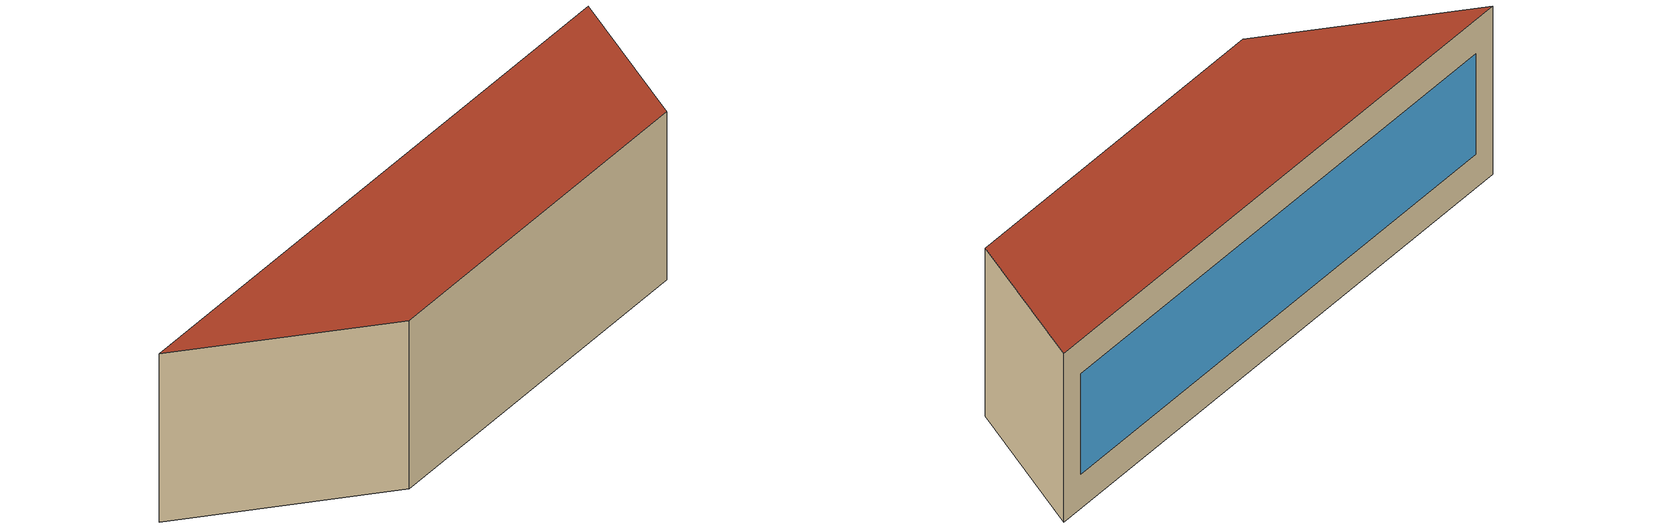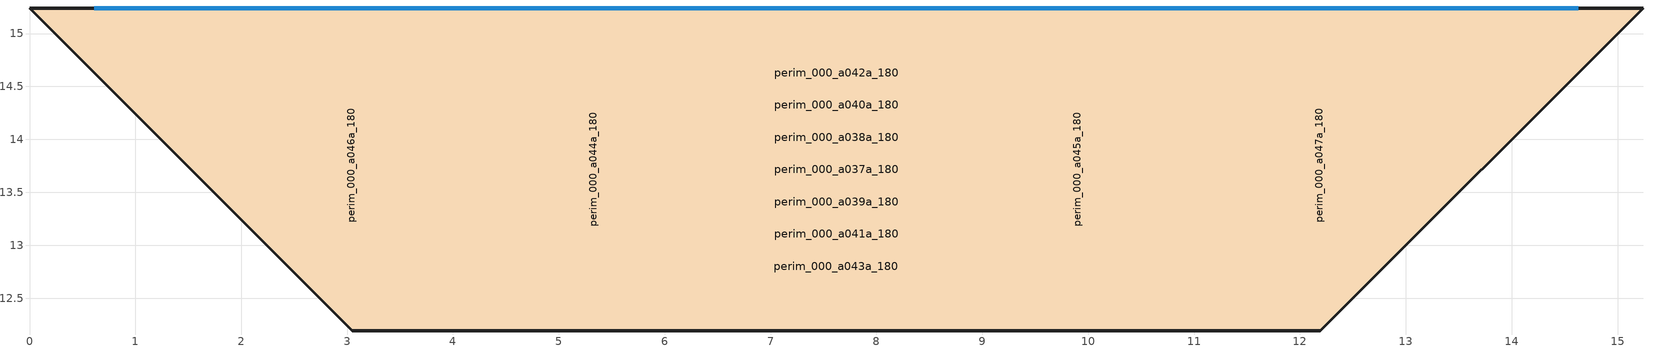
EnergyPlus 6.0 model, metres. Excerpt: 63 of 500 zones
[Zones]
perim_000_a037a_180
 floor ground (Exterior Floor): 15.24,15.24 12.19,12.19 3.05,12.19 0,15.24 z0
 wall outside (Exterior Wall): 3.05,12.19 12.19,12.19 15.24,15.24 0,15.24 3.05,12.19 z0:3.05
 window (Exterior Window): 14.63,15.24 0.61,15.24 z0.61:2.44
 roof outside (Exterior Roof): 12.19,12.19 15.24,15.24 0,15.24 3.05,12.19 z3.05
perim_000_a038a_180
 floor ground (Exterior Floor): 15.24,15.24 12.19,12.19 3.05,12.19 0,15.24 z0
 wall outside (Exterior Wall): 3.05,12.19 12.19,12.19 15.24,15.24 0,15.24 3.05,12.19 z0:3.05
 window (Exterior Window): 14.63,15.24 0.61,15.24 z0.61:2.44
 roof outside (Exterior Roof): 12.19,12.19 15.24,15.24 0,15.24 3.05,12.19 z3.05
perim_000_a039a_180
 floor ground (Exterior Floor): 15.24,15.24 12.19,12.19 3.05,12.19 0,15.24 z0
 wall outside (Exterior Wall): 3.05,12.19 12.19,12.19 15.24,15.24 0,15.24 3.05,12.19 z0:3.05
 window (Exterior Window): 14.63,15.24 0.61,15.24 z0.61:2.44
 roof outside (Exterior Roof): 12.19,12.19 15.24,15.24 0,15.24 3.05,12.19 z3.05
perim_000_a040a_180
 floor ground (Exterior Floor): 15.24,15.24 12.19,12.19 3.05,12.19 0,15.24 z0
 wall outside (Exterior Wall): 3.05,12.19 12.19,12.19 15.24,15.24 0,15.24 3.05,12.19 z0:3.05
 window (Exterior Window): 14.63,15.24 0.61,15.24 z0.61:2.44
 roof outside (Exterior Roof): 12.19,12.19 15.24,15.24 0,15.24 3.05,12.19 z3.05
perim_000_a041a_180
 floor ground (Exterior Floor): 15.24,15.24 12.19,12.19 3.05,12.19 0,15.24 z0
 wall outside (Exterior Wall): 3.05,12.19 12.19,12.19 15.24,15.24 0,15.24 3.05,12.19 z0:3.05
 window (Exterior Window): 14.63,15.24 0.61,15.24 z0.61:2.44
 roof outside (Exterior Roof): 12.19,12.19 15.24,15.24 0,15.24 3.05,12.19 z3.05
perim_000_a042a_180
 floor ground (Exterior Floor): 15.24,15.24 12.19,12.19 3.05,12.19 0,15.24 z0
 wall outside (Exterior Wall): 3.05,12.19 12.19,12.19 15.24,15.24 0,15.24 3.05,12.19 z0:3.05
 window (Exterior Window): 14.63,15.24 0.61,15.24 z0.61:2.44
 roof outside (Exterior Roof): 12.19,12.19 15.24,15.24 0,15.24 3.05,12.19 z3.05
perim_000_a043a_180
 floor ground (Exterior Floor): 15.24,15.24 12.19,12.19 3.05,12.19 0,15.24 z0
 wall outside (Exterior Wall): 3.05,12.19 12.19,12.19 15.24,15.24 0,15.24 3.05,12.19 z0:3.05
 window (Exterior Window): 14.63,15.24 0.61,15.24 z0.61:2.44
 roof outside (Exterior Roof): 12.19,12.19 15.24,15.24 0,15.24 3.05,12.19 z3.05
perim_000_a044a_180
 floor ground (Exterior Floor): 15.24,15.24 12.19,12.19 3.05,12.19 0,15.24 z0
 wall outside (Exterior Wall): 3.05,12.19 12.19,12.19 15.24,15.24 0,15.24 3.05,12.19 z0:3.05
 window (Exterior Window): 14.63,15.24 0.61,15.24 z0.61:2.44
 roof outside (Exterior Roof): 12.19,12.19 15.24,15.24 0,15.24 3.05,12.19 z3.05
perim_000_a045a_180
 floor ground (Exterior Floor): 15.24,15.24 12.19,12.19 3.05,12.19 0,15.24 z0
 wall outside (Exterior Wall): 3.05,12.19 12.19,12.19 15.24,15.24 0,15.24 3.05,12.19 z0:3.05
 window (Exterior Window): 14.63,15.24 0.61,15.24 z0.61:2.44
 roof outside (Exterior Roof): 12.19,12.19 15.24,15.24 0,15.24 3.05,12.19 z3.05
perim_000_a046a_180
 floor ground (Exterior Floor): 15.24,15.24 12.19,12.19 3.05,12.19 0,15.24 z0
 wall outside (Exterior Wall): 3.05,12.19 12.19,12.19 15.24,15.24 0,15.24 3.05,12.19 z0:3.05
 window (Exterior Window): 14.63,15.24 0.61,15.24 z0.61:2.44
 roof outside (Exterior Roof): 12.19,12.19 15.24,15.24 0,15.24 3.05,12.19 z3.05
perim_000_a047a_180
 floor ground (Exterior Floor): 15.24,15.24 12.19,12.19 3.05,12.19 0,15.24 z0
 wall outside (Exterior Wall): 3.05,12.19 12.19,12.19 15.24,15.24 0,15.24 3.05,12.19 z0:3.05
 window (Exterior Window): 14.63,15.24 0.61,15.24 z0.61:2.44
 roof outside (Exterior Roof): 12.19,12.19 15.24,15.24 0,15.24 3.05,12.19 z3.05
perim_000_a048a_180
 floor ground (Exterior Floor): 15.24,15.24 12.19,12.19 3.05,12.19 0,15.24 z0
 wall outside (Exterior Wall): 3.05,12.19 12.19,12.19 15.24,15.24 0,15.24 3.05,12.19 z0:3.05
 window (Exterior Window): 14.63,15.24 0.61,15.24 z0.61:2.44
 roof outside (Exterior Roof): 12.19,12.19 15.24,15.24 0,15.24 3.05,12.19 z3.05
perim_000_a049a_180
 floor ground (Exterior Floor): 15.24,15.24 12.19,12.19 3.05,12.19 0,15.24 z0
 wall outside (Exterior Wall): 3.05,12.19 12.19,12.19 15.24,15.24 0,15.24 3.05,12.19 z0:3.05
 window (Exterior Window): 14.63,15.24 0.61,15.24 z0.61:2.44
 roof outside (Exterior Roof): 12.19,12.19 15.24,15.24 0,15.24 3.05,12.19 z3.05
perim_000_a050a_180
 floor ground (Exterior Floor): 15.24,15.24 12.19,12.19 3.05,12.19 0,15.24 z0
 wall outside (Exterior Wall): 3.05,12.19 12.19,12.19 15.24,15.24 0,15.24 3.05,12.19 z0:3.05
 window (Exterior Window): 14.63,15.24 0.61,15.24 z0.61:2.44
 roof outside (Exterior Roof): 12.19,12.19 15.24,15.24 0,15.24 3.05,12.19 z3.05
perim_000_a051a_180
 floor ground (Exterior Floor): 15.24,15.24 12.19,12.19 3.05,12.19 0,15.24 z0
 wall outside (Exterior Wall): 3.05,12.19 12.19,12.19 15.24,15.24 0,15.24 3.05,12.19 z0:3.05
 window (Exterior Window): 14.63,15.24 0.61,15.24 z0.61:2.44
 roof outside (Exterior Roof): 12.19,12.19 15.24,15.24 0,15.24 3.05,12.19 z3.05
perim_000_a052a_180
 floor ground (Exterior Floor): 15.24,15.24 12.19,12.19 3.05,12.19 0,15.24 z0
 wall outside (Exterior Wall): 3.05,12.19 12.19,12.19 15.24,15.24 0,15.24 3.05,12.19 z0:3.05
 window (Exterior Window): 14.63,15.24 0.61,15.24 z0.61:2.44
 roof outside (Exterior Roof): 12.19,12.19 15.24,15.24 0,15.24 3.05,12.19 z3.05
perim_000_a053a_180
 floor ground (Exterior Floor): 15.24,15.24 12.19,12.19 3.05,12.19 0,15.24 z0
 wall outside (Exterior Wall): 3.05,12.19 12.19,12.19 15.24,15.24 0,15.24 3.05,12.19 z0:3.05
 window (Exterior Window): 14.63,15.24 0.61,15.24 z0.61:2.44
 roof outside (Exterior Roof): 12.19,12.19 15.24,15.24 0,15.24 3.05,12.19 z3.05
perim_000_a054a_180
 floor ground (Exterior Floor): 15.24,15.24 12.19,12.19 3.05,12.19 0,15.24 z0
 wall outside (Exterior Wall): 3.05,12.19 12.19,12.19 15.24,15.24 0,15.24 3.05,12.19 z0:3.05
 window (Exterior Window): 14.63,15.24 0.61,15.24 z0.61:2.44
 roof outside (Exterior Roof): 12.19,12.19 15.24,15.24 0,15.24 3.05,12.19 z3.05
perim_000_a055a_180
 floor ground (Exterior Floor): 15.24,15.24 12.19,12.19 3.05,12.19 0,15.24 z0
 wall outside (Exterior Wall): 3.05,12.19 12.19,12.19 15.24,15.24 0,15.24 3.05,12.19 z0:3.05
 window (Exterior Window): 14.63,15.24 0.61,15.24 z0.61:2.44
 roof outside (Exterior Roof): 12.19,12.19 15.24,15.24 0,15.24 3.05,12.19 z3.05
perim_000_a056a_180
 floor ground (Exterior Floor): 15.24,15.24 12.19,12.19 3.05,12.19 0,15.24 z0
 wall outside (Exterior Wall): 3.05,12.19 12.19,12.19 15.24,15.24 0,15.24 3.05,12.19 z0:3.05
 window (Exterior Window): 14.63,15.24 0.61,15.24 z0.61:2.44
 roof outside (Exterior Roof): 12.19,12.19 15.24,15.24 0,15.24 3.05,12.19 z3.05
perim_000_a057a_180
 floor ground (Exterior Floor): 15.24,15.24 12.19,12.19 3.05,12.19 0,15.24 z0
 wall outside (Exterior Wall): 3.05,12.19 12.19,12.19 15.24,15.24 0,15.24 3.05,12.19 z0:3.05
 window (Exterior Window): 14.63,15.24 0.61,15.24 z0.61:2.44
 roof outside (Exterior Roof): 12.19,12.19 15.24,15.24 0,15.24 3.05,12.19 z3.05
perim_000_a058a_180
 floor ground (Exterior Floor): 15.24,15.24 12.19,12.19 3.05,12.19 0,15.24 z0
 wall outside (Exterior Wall): 3.05,12.19 12.19,12.19 15.24,15.24 0,15.24 3.05,12.19 z0:3.05
 window (Exterior Window): 14.63,15.24 0.61,15.24 z0.61:2.44
 roof outside (Exterior Roof): 12.19,12.19 15.24,15.24 0,15.24 3.05,12.19 z3.05
perim_000_a059a_180
 floor ground (Exterior Floor): 15.24,15.24 12.19,12.19 3.05,12.19 0,15.24 z0
 wall outside (Exterior Wall): 3.05,12.19 12.19,12.19 15.24,15.24 0,15.24 3.05,12.19 z0:3.05
 window (Exterior Window): 14.63,15.24 0.61,15.24 z0.61:2.44
 roof outside (Exterior Roof): 12.19,12.19 15.24,15.24 0,15.24 3.05,12.19 z3.05
perim_000_a060a_180
 floor ground (Exterior Floor): 15.24,15.24 12.19,12.19 3.05,12.19 0,15.24 z0
 wall outside (Exterior Wall): 3.05,12.19 12.19,12.19 15.24,15.24 0,15.24 3.05,12.19 z0:3.05
 window (Exterior Window): 14.63,15.24 0.61,15.24 z0.61:2.44
 roof outside (Exterior Roof): 12.19,12.19 15.24,15.24 0,15.24 3.05,12.19 z3.05
perim_000_a061a_180
 floor ground (Exterior Floor): 15.24,15.24 12.19,12.19 3.05,12.19 0,15.24 z0
 wall outside (Exterior Wall): 3.05,12.19 12.19,12.19 15.24,15.24 0,15.24 3.05,12.19 z0:3.05
 window (Exterior Window): 14.63,15.24 0.61,15.24 z0.61:2.44
 roof outside (Exterior Roof): 12.19,12.19 15.24,15.24 0,15.24 3.05,12.19 z3.05
perim_000_a062a_180
 floor ground (Exterior Floor): 15.24,15.24 12.19,12.19 3.05,12.19 0,15.24 z0
 wall outside (Exterior Wall): 3.05,12.19 12.19,12.19 15.24,15.24 0,15.24 3.05,12.19 z0:3.05
 window (Exterior Window): 14.63,15.24 0.61,15.24 z0.61:2.44
 roof outside (Exterior Roof): 12.19,12.19 15.24,15.24 0,15.24 3.05,12.19 z3.05
perim_000_a063a_180
 floor ground (Exterior Floor): 15.24,15.24 12.19,12.19 3.05,12.19 0,15.24 z0
 wall outside (Exterior Wall): 3.05,12.19 12.19,12.19 15.24,15.24 0,15.24 3.05,12.19 z0:3.05
 window (Exterior Window): 14.63,15.24 0.61,15.24 z0.61:2.44
 roof outside (Exterior Roof): 12.19,12.19 15.24,15.24 0,15.24 3.05,12.19 z3.05
perim_000_a064a_180
 floor ground (Exterior Floor): 15.24,15.24 12.19,12.19 3.05,12.19 0,15.24 z0
 wall outside (Exterior Wall): 3.05,12.19 12.19,12.19 15.24,15.24 0,15.24 3.05,12.19 z0:3.05
 window (Exterior Window): 14.63,15.24 0.61,15.24 z0.61:2.44
 roof outside (Exterior Roof): 12.19,12.19 15.24,15.24 0,15.24 3.05,12.19 z3.05
perim_000_a065a_180
 floor ground (Exterior Floor): 15.24,15.24 12.19,12.19 3.05,12.19 0,15.24 z0
 wall outside (Exterior Wall): 3.05,12.19 12.19,12.19 15.24,15.24 0,15.24 3.05,12.19 z0:3.05
 window (Exterior Window): 14.63,15.24 0.61,15.24 z0.61:2.44
 roof outside (Exterior Roof): 12.19,12.19 15.24,15.24 0,15.24 3.05,12.19 z3.05
perim_000_a066a_180
 floor ground (Exterior Floor): 15.24,15.24 12.19,12.19 3.05,12.19 0,15.24 z0
 wall outside (Exterior Wall): 3.05,12.19 12.19,12.19 15.24,15.24 0,15.24 3.05,12.19 z0:3.05
 window (Exterior Window): 14.63,15.24 0.61,15.24 z0.61:2.44
 roof outside (Exterior Roof): 12.19,12.19 15.24,15.24 0,15.24 3.05,12.19 z3.05
perim_000_a067a_180
 floor ground (Exterior Floor): 15.24,15.24 12.19,12.19 3.05,12.19 0,15.24 z0
 wall outside (Exterior Wall): 3.05,12.19 12.19,12.19 15.24,15.24 0,15.24 3.05,12.19 z0:3.05
 window (Exterior Window): 14.63,15.24 0.61,15.24 z0.61:2.44
 roof outside (Exterior Roof): 12.19,12.19 15.24,15.24 0,15.24 3.05,12.19 z3.05
perim_000_a068a_180
 floor ground (Exterior Floor): 15.24,15.24 12.19,12.19 3.05,12.19 0,15.24 z0
 wall outside (Exterior Wall): 3.05,12.19 12.19,12.19 15.24,15.24 0,15.24 3.05,12.19 z0:3.05
 window (Exterior Window): 14.63,15.24 0.61,15.24 z0.61:2.44
 roof outside (Exterior Roof): 12.19,12.19 15.24,15.24 0,15.24 3.05,12.19 z3.05
perim_000_a069a_180
 floor ground (Exterior Floor): 15.24,15.24 12.19,12.19 3.05,12.19 0,15.24 z0
 wall outside (Exterior Wall): 3.05,12.19 12.19,12.19 15.24,15.24 0,15.24 3.05,12.19 z0:3.05
 window (Exterior Window): 14.63,15.24 0.61,15.24 z0.61:2.44
 roof outside (Exterior Roof): 12.19,12.19 15.24,15.24 0,15.24 3.05,12.19 z3.05
perim_000_a070a_180
 floor ground (Exterior Floor): 15.24,15.24 12.19,12.19 3.05,12.19 0,15.24 z0
 wall outside (Exterior Wall): 3.05,12.19 12.19,12.19 15.24,15.24 0,15.24 3.05,12.19 z0:3.05
 window (Exterior Window): 14.63,15.24 0.61,15.24 z0.61:2.44
 roof outside (Exterior Roof): 12.19,12.19 15.24,15.24 0,15.24 3.05,12.19 z3.05
perim_000_a071a_180
 floor ground (Exterior Floor): 15.24,15.24 12.19,12.19 3.05,12.19 0,15.24 z0
 wall outside (Exterior Wall): 3.05,12.19 12.19,12.19 15.24,15.24 0,15.24 3.05,12.19 z0:3.05
 window (Exterior Window): 14.63,15.24 0.61,15.24 z0.61:2.44
 roof outside (Exterior Roof): 12.19,12.19 15.24,15.24 0,15.24 3.05,12.19 z3.05
perim_000_a072a_180
 floor ground (Exterior Floor): 15.24,15.24 12.19,12.19 3.05,12.19 0,15.24 z0
 wall outside (Exterior Wall): 3.05,12.19 12.19,12.19 15.24,15.24 0,15.24 3.05,12.19 z0:3.05
 window (Exterior Window): 14.63,15.24 0.61,15.24 z0.61:2.44
 roof outside (Exterior Roof): 12.19,12.19 15.24,15.24 0,15.24 3.05,12.19 z3.05
perim_000_a073a_180
 floor ground (Exterior Floor): 15.24,15.24 12.19,12.19 3.05,12.19 0,15.24 z0
 wall outside (Exterior Wall): 3.05,12.19 12.19,12.19 15.24,15.24 0,15.24 3.05,12.19 z0:3.05
 window (Exterior Window): 14.63,15.24 0.61,15.24 z0.61:2.44
 roof outside (Exterior Roof): 12.19,12.19 15.24,15.24 0,15.24 3.05,12.19 z3.05
perim_000_a074a_180
 floor ground (Exterior Floor): 15.24,15.24 12.19,12.19 3.05,12.19 0,15.24 z0
 wall outside (Exterior Wall): 3.05,12.19 12.19,12.19 15.24,15.24 0,15.24 3.05,12.19 z0:3.05
 window (Exterior Window): 14.63,15.24 0.61,15.24 z0.61:2.44
 roof outside (Exterior Roof): 12.19,12.19 15.24,15.24 0,15.24 3.05,12.19 z3.05
perim_000_a075a_180
 floor ground (Exterior Floor): 15.24,15.24 12.19,12.19 3.05,12.19 0,15.24 z0
 wall outside (Exterior Wall): 3.05,12.19 12.19,12.19 15.24,15.24 0,15.24 3.05,12.19 z0:3.05
 window (Exterior Window): 14.63,15.24 0.61,15.24 z0.61:2.44
 roof outside (Exterior Roof): 12.19,12.19 15.24,15.24 0,15.24 3.05,12.19 z3.05
perim_000_a076a_180
 floor ground (Exterior Floor): 15.24,15.24 12.19,12.19 3.05,12.19 0,15.24 z0
 wall outside (Exterior Wall): 3.05,12.19 12.19,12.19 15.24,15.24 0,15.24 3.05,12.19 z0:3.05
 window (Exterior Window): 14.63,15.24 0.61,15.24 z0.61:2.44
 roof outside (Exterior Roof): 12.19,12.19 15.24,15.24 0,15.24 3.05,12.19 z3.05
perim_000_a077a_180
 floor ground (Exterior Floor): 15.24,15.24 12.19,12.19 3.05,12.19 0,15.24 z0
 wall outside (Exterior Wall): 3.05,12.19 12.19,12.19 15.24,15.24 0,15.24 3.05,12.19 z0:3.05
 window (Exterior Window): 14.63,15.24 0.61,15.24 z0.61:2.44
 roof outside (Exterior Roof): 12.19,12.19 15.24,15.24 0,15.24 3.05,12.19 z3.05
perim_000_a078a_180
 floor ground (Exterior Floor): 15.24,15.24 12.19,12.19 3.05,12.19 0,15.24 z0
 wall outside (Exterior Wall): 3.05,12.19 12.19,12.19 15.24,15.24 0,15.24 3.05,12.19 z0:3.05
 window (Exterior Window): 14.63,15.24 0.61,15.24 z0.61:2.44
 roof outside (Exterior Roof): 12.19,12.19 15.24,15.24 0,15.24 3.05,12.19 z3.05
perim_000_a079a_180
 floor ground (Exterior Floor): 15.24,15.24 12.19,12.19 3.05,12.19 0,15.24 z0
 wall outside (Exterior Wall): 3.05,12.19 12.19,12.19 15.24,15.24 0,15.24 3.05,12.19 z0:3.05
 window (Exterior Window): 14.63,15.24 0.61,15.24 z0.61:2.44
 roof outside (Exterior Roof): 12.19,12.19 15.24,15.24 0,15.24 3.05,12.19 z3.05
perim_000_a080a_180
 floor ground (Exterior Floor): 15.24,15.24 12.19,12.19 3.05,12.19 0,15.24 z0
 wall outside (Exterior Wall): 3.05,12.19 12.19,12.19 15.24,15.24 0,15.24 3.05,12.19 z0:3.05
 window (Exterior Window): 14.63,15.24 0.61,15.24 z0.61:2.44
 roof outside (Exterior Roof): 12.19,12.19 15.24,15.24 0,15.24 3.05,12.19 z3.05
perim_000_a081a_180
 floor ground (Exterior Floor): 15.24,15.24 12.19,12.19 3.05,12.19 0,15.24 z0
 wall outside (Exterior Wall): 3.05,12.19 12.19,12.19 15.24,15.24 0,15.24 3.05,12.19 z0:3.05
 window (Exterior Window): 14.63,15.24 0.61,15.24 z0.61:2.44
 roof outside (Exterior Roof): 12.19,12.19 15.24,15.24 0,15.24 3.05,12.19 z3.05
perim_000_a082a_180
 floor ground (Exterior Floor): 15.24,15.24 12.19,12.19 3.05,12.19 0,15.24 z0
 wall outside (Exterior Wall): 3.05,12.19 12.19,12.19 15.24,15.24 0,15.24 3.05,12.19 z0:3.05
 window (Exterior Window): 14.63,15.24 0.61,15.24 z0.61:2.44
 roof outside (Exterior Roof): 12.19,12.19 15.24,15.24 0,15.24 3.05,12.19 z3.05
perim_000_a083a_180
 floor ground (Exterior Floor): 15.24,15.24 12.19,12.19 3.05,12.19 0,15.24 z0
 wall outside (Exterior Wall): 3.05,12.19 12.19,12.19 15.24,15.24 0,15.24 3.05,12.19 z0:3.05
 window (Exterior Window): 14.63,15.24 0.61,15.24 z0.61:2.44
 roof outside (Exterior Roof): 12.19,12.19 15.24,15.24 0,15.24 3.05,12.19 z3.05
perim_000_a084a_180
 floor ground (Exterior Floor): 15.24,15.24 12.19,12.19 3.05,12.19 0,15.24 z0
 wall outside (Exterior Wall): 3.05,12.19 12.19,12.19 15.24,15.24 0,15.24 3.05,12.19 z0:3.05
 window (Exterior Window): 14.63,15.24 0.61,15.24 z0.61:2.44
 roof outside (Exterior Roof): 12.19,12.19 15.24,15.24 0,15.24 3.05,12.19 z3.05
perim_000_a085a_180
 floor ground (Exterior Floor): 15.24,15.24 12.19,12.19 3.05,12.19 0,15.24 z0
 wall outside (Exterior Wall): 3.05,12.19 12.19,12.19 15.24,15.24 0,15.24 3.05,12.19 z0:3.05
 window (Exterior Window): 14.63,15.24 0.61,15.24 z0.61:2.44
 roof outside (Exterior Roof): 12.19,12.19 15.24,15.24 0,15.24 3.05,12.19 z3.05
perim_000_a086a_180
 floor ground (Exterior Floor): 15.24,15.24 12.19,12.19 3.05,12.19 0,15.24 z0
 wall outside (Exterior Wall): 3.05,12.19 12.19,12.19 15.24,15.24 0,15.24 3.05,12.19 z0:3.05
 window (Exterior Window): 14.63,15.24 0.61,15.24 z0.61:2.44
 roof outside (Exterior Roof): 12.19,12.19 15.24,15.24 0,15.24 3.05,12.19 z3.05
perim_000_a087a_180
 floor ground (Exterior Floor): 15.24,15.24 12.19,12.19 3.05,12.19 0,15.24 z0
 wall outside (Exterior Wall): 3.05,12.19 12.19,12.19 15.24,15.24 0,15.24 3.05,12.19 z0:3.05
 window (Exterior Window): 14.63,15.24 0.61,15.24 z0.61:2.44
 roof outside (Exterior Roof): 12.19,12.19 15.24,15.24 0,15.24 3.05,12.19 z3.05
perim_000_a088a_180
 floor ground (Exterior Floor): 15.24,15.24 12.19,12.19 3.05,12.19 0,15.24 z0
 wall outside (Exterior Wall): 3.05,12.19 12.19,12.19 15.24,15.24 0,15.24 3.05,12.19 z0:3.05
 window (Exterior Window): 14.63,15.24 0.61,15.24 z0.61:2.44
 roof outside (Exterior Roof): 12.19,12.19 15.24,15.24 0,15.24 3.05,12.19 z3.05
perim_000_a089a_180
 floor ground (Exterior Floor): 15.24,15.24 12.19,12.19 3.05,12.19 0,15.24 z0
 wall outside (Exterior Wall): 3.05,12.19 12.19,12.19 15.24,15.24 0,15.24 3.05,12.19 z0:3.05
 window (Exterior Window): 14.63,15.24 0.61,15.24 z0.61:2.44
 roof outside (Exterior Roof): 12.19,12.19 15.24,15.24 0,15.24 3.05,12.19 z3.05
perim_000_a090a_180
 floor ground (Exterior Floor): 15.24,15.24 12.19,12.19 3.05,12.19 0,15.24 z0
 wall outside (Exterior Wall): 3.05,12.19 12.19,12.19 15.24,15.24 0,15.24 3.05,12.19 z0:3.05
 window (Exterior Window): 14.63,15.24 0.61,15.24 z0.61:2.44
 roof outside (Exterior Roof): 12.19,12.19 15.24,15.24 0,15.24 3.05,12.19 z3.05
perim_000_a091a_180
 floor ground (Exterior Floor): 15.24,15.24 12.19,12.19 3.05,12.19 0,15.24 z0
 wall outside (Exterior Wall): 3.05,12.19 12.19,12.19 15.24,15.24 0,15.24 3.05,12.19 z0:3.05
 window (Exterior Window): 14.63,15.24 0.61,15.24 z0.61:2.44
 roof outside (Exterior Roof): 12.19,12.19 15.24,15.24 0,15.24 3.05,12.19 z3.05
perim_000_a092a_180
 floor ground (Exterior Floor): 15.24,15.24 12.19,12.19 3.05,12.19 0,15.24 z0
 wall outside (Exterior Wall): 3.05,12.19 12.19,12.19 15.24,15.24 0,15.24 3.05,12.19 z0:3.05
 window (Exterior Window): 14.63,15.24 0.61,15.24 z0.61:2.44
 roof outside (Exterior Roof): 12.19,12.19 15.24,15.24 0,15.24 3.05,12.19 z3.05
perim_000_a093a_180
 floor ground (Exterior Floor): 15.24,15.24 12.19,12.19 3.05,12.19 0,15.24 z0
 wall outside (Exterior Wall): 3.05,12.19 12.19,12.19 15.24,15.24 0,15.24 3.05,12.19 z0:3.05
 window (Exterior Window): 14.63,15.24 0.61,15.24 z0.61:2.44
 roof outside (Exterior Roof): 12.19,12.19 15.24,15.24 0,15.24 3.05,12.19 z3.05
perim_000_a094a_180
 floor ground (Exterior Floor): 15.24,15.24 12.19,12.19 3.05,12.19 0,15.24 z0
 wall outside (Exterior Wall): 3.05,12.19 12.19,12.19 15.24,15.24 0,15.24 3.05,12.19 z0:3.05
 window (Exterior Window): 14.63,15.24 0.61,15.24 z0.61:2.44
 roof outside (Exterior Roof): 12.19,12.19 15.24,15.24 0,15.24 3.05,12.19 z3.05
perim_000_a095a_180
 floor ground (Exterior Floor): 15.24,15.24 12.19,12.19 3.05,12.19 0,15.24 z0
 wall outside (Exterior Wall): 3.05,12.19 12.19,12.19 15.24,15.24 0,15.24 3.05,12.19 z0:3.05
 window (Exterior Window): 14.63,15.24 0.61,15.24 z0.61:2.44
 roof outside (Exterior Roof): 12.19,12.19 15.24,15.24 0,15.24 3.05,12.19 z3.05
perim_000_a096a_180
 floor ground (Exterior Floor): 15.24,15.24 12.19,12.19 3.05,12.19 0,15.24 z0
 wall outside (Exterior Wall): 3.05,12.19 12.19,12.19 15.24,15.24 0,15.24 3.05,12.19 z0:3.05
 window (Exterior Window): 14.63,15.24 0.61,15.24 z0.61:2.44
 roof outside (Exterior Roof): 12.19,12.19 15.24,15.24 0,15.24 3.05,12.19 z3.05
perim_000_a097a_180
 floor ground (Exterior Floor): 15.24,15.24 12.19,12.19 3.05,12.19 0,15.24 z0
 wall outside (Exterior Wall): 3.05,12.19 12.19,12.19 15.24,15.24 0,15.24 3.05,12.19 z0:3.05
 window (Exterior Window): 14.63,15.24 0.61,15.24 z0.61:2.44
 roof outside (Exterior Roof): 12.19,12.19 15.24,15.24 0,15.24 3.05,12.19 z3.05
perim_000_a098a_180
 floor ground (Exterior Floor): 15.24,15.24 12.19,12.19 3.05,12.19 0,15.24 z0
 wall outside (Exterior Wall): 3.05,12.19 12.19,12.19 15.24,15.24 0,15.24 3.05,12.19 z0:3.05
 window (Exterior Window): 14.63,15.24 0.61,15.24 z0.61:2.44
 roof outside (Exterior Roof): 12.19,12.19 15.24,15.24 0,15.24 3.05,12.19 z3.05
perim_000_a099a_180
 floor ground (Exterior Floor): 15.24,15.24 12.19,12.19 3.05,12.19 0,15.24 z0
 wall outside (Exterior Wall): 3.05,12.19 12.19,12.19 15.24,15.24 0,15.24 3.05,12.19 z0:3.05
 window (Exterior Window): 14.63,15.24 0.61,15.24 z0.61:2.44
 roof outside (Exterior Roof): 12.19,12.19 15.24,15.24 0,15.24 3.05,12.19 z3.05
[Building]
increase zone count test: North Axis {deg}=-0; Terrain=CITY; Loads Convergence Tolerance Value=0.04; Temperature Convergence Tolerance Value {deltaC}=0.4; Solar Distribution=FULLINTERIORANDEXTERIOR; Maximum Number of Warmup Days=25
[Site:Location]
Site:Location {fe7555c4-f0c3-4fda-930d-e99a9caff5f8}: 0, 0, 0, 0
[Material]
Name | Roughness | Thickness {m} | Conductivity {W/m-K} | Density {kg/m3} | Specific Heat {J/kg-K}
G01a 19mm gypsum board | MediumSmooth | 0.019 | 0.16 | 800 | 1090
F16 Acoustic tile | MediumSmooth | 0.0191 | 0.06 | 368 | 590
M01 100mm brick | MediumRough | 0.1016 | 0.89 | 1920 | 790
I02 50mm insulation board | MediumRough | 0.0508 | 0.03 | 43 | 1210
M15 200mm heavyweight concrete | MediumRough | 0.2032 | 1.95 | 2240 | 900
M11 100mm lightweight concrete | MediumRough | 0.1016 | 0.53 | 1280 | 840
[Material:AirGap]
Name | Thermal Resistance {m2-K/W}
F05 Ceiling air space resistance | 0.18
F04 Wall air space resistance | 0.15
[WindowMaterial:Glazing]
Clear 3mm: Optical Data Type=SpectralAverage; Thickness {m}=0.003; Solar Transmittance at Normal Incidence=0.837; Front Side Solar Reflectance at Normal Incidence=0.075; Back Side Solar Reflectance at Normal Incidence=0.075; Visible Transmittance at Normal Incidence=0.898; Front Side Visible Reflectance at Normal Incidence=0.081; Back Side Visible Reflectance at Normal Incidence=0.081; Infrared Transmittance at Normal Incidence=0; Front Side Infrared Hemispherical Emissivity=0.84; Back Side Infrared Hemispherical Emissivity=0.84; Conductivity {W/m-K}=0.9
[WindowMaterial:Gas]
Air 13mm: Gas Type=Air; Thickness {m}=0.0127
[Construction]
Exterior Roof: M11 100mm lightweight concrete, F05 Ceiling air space resistance, F16 Acoustic tile
Exterior Wall: M01 100mm brick, M15 200mm heavyweight concrete, I02 50mm insulation board, F04 Wall air space resistance, G01a 19mm gypsum board
Exterior Window: Clear 3mm, Air 13mm, Clear 3mm
Exterior Floor: I02 50mm insulation board, M15 200mm heavyweight concrete
[Zone]
perim_000_a037a_180; perim_000_a038a_180; perim_000_a039a_180; perim_000_a040a_180; perim_000_a041a_180; perim_000_a042a_180; perim_000_a043a_180; perim_000_a044a_180; perim_000_a045a_180; perim_000_a046a_180; perim_000_a047a_180; perim_000_a048a_180; perim_000_a049a_180; perim_000_a050a_180; perim_000_a051a_180; perim_000_a052a_180; perim_000_a053a_180; perim_000_a054a_180; perim_000_a055a_180; perim_000_a056a_180; perim_000_a057a_180; perim_000_a058a_180; perim_000_a059a_180; perim_000_a060a_180; perim_000_a061a_180; perim_000_a062a_180; perim_000_a063a_180; perim_000_a064a_180; perim_000_a065a_180; perim_000_a066a_180; perim_000_a067a_180; perim_000_a068a_180; perim_000_a069a_180; perim_000_a070a_180; perim_000_a071a_180; perim_000_a072a_180; perim_000_a073a_180; perim_000_a074a_180; perim_000_a075a_180; perim_000_a076a_180; perim_000_a077a_180; perim_000_a078a_180; perim_000_a079a_180; perim_000_a080a_180; perim_000_a081a_180; perim_000_a082a_180; perim_000_a083a_180; perim_000_a084a_180; perim_000_a085a_180; perim_000_a086a_180; perim_000_a087a_180; perim_000_a088a_180; perim_000_a089a_180; perim_000_a090a_180; perim_000_a091a_180; perim_000_a092a_180; perim_000_a093a_180; perim_000_a094a_180; perim_000_a095a_180; perim_000_a096a_180; perim_000_a097a_180; perim_000_a098a_180; perim_000_a099a_180: -0, 3.048, 12.192, 0, , 1
